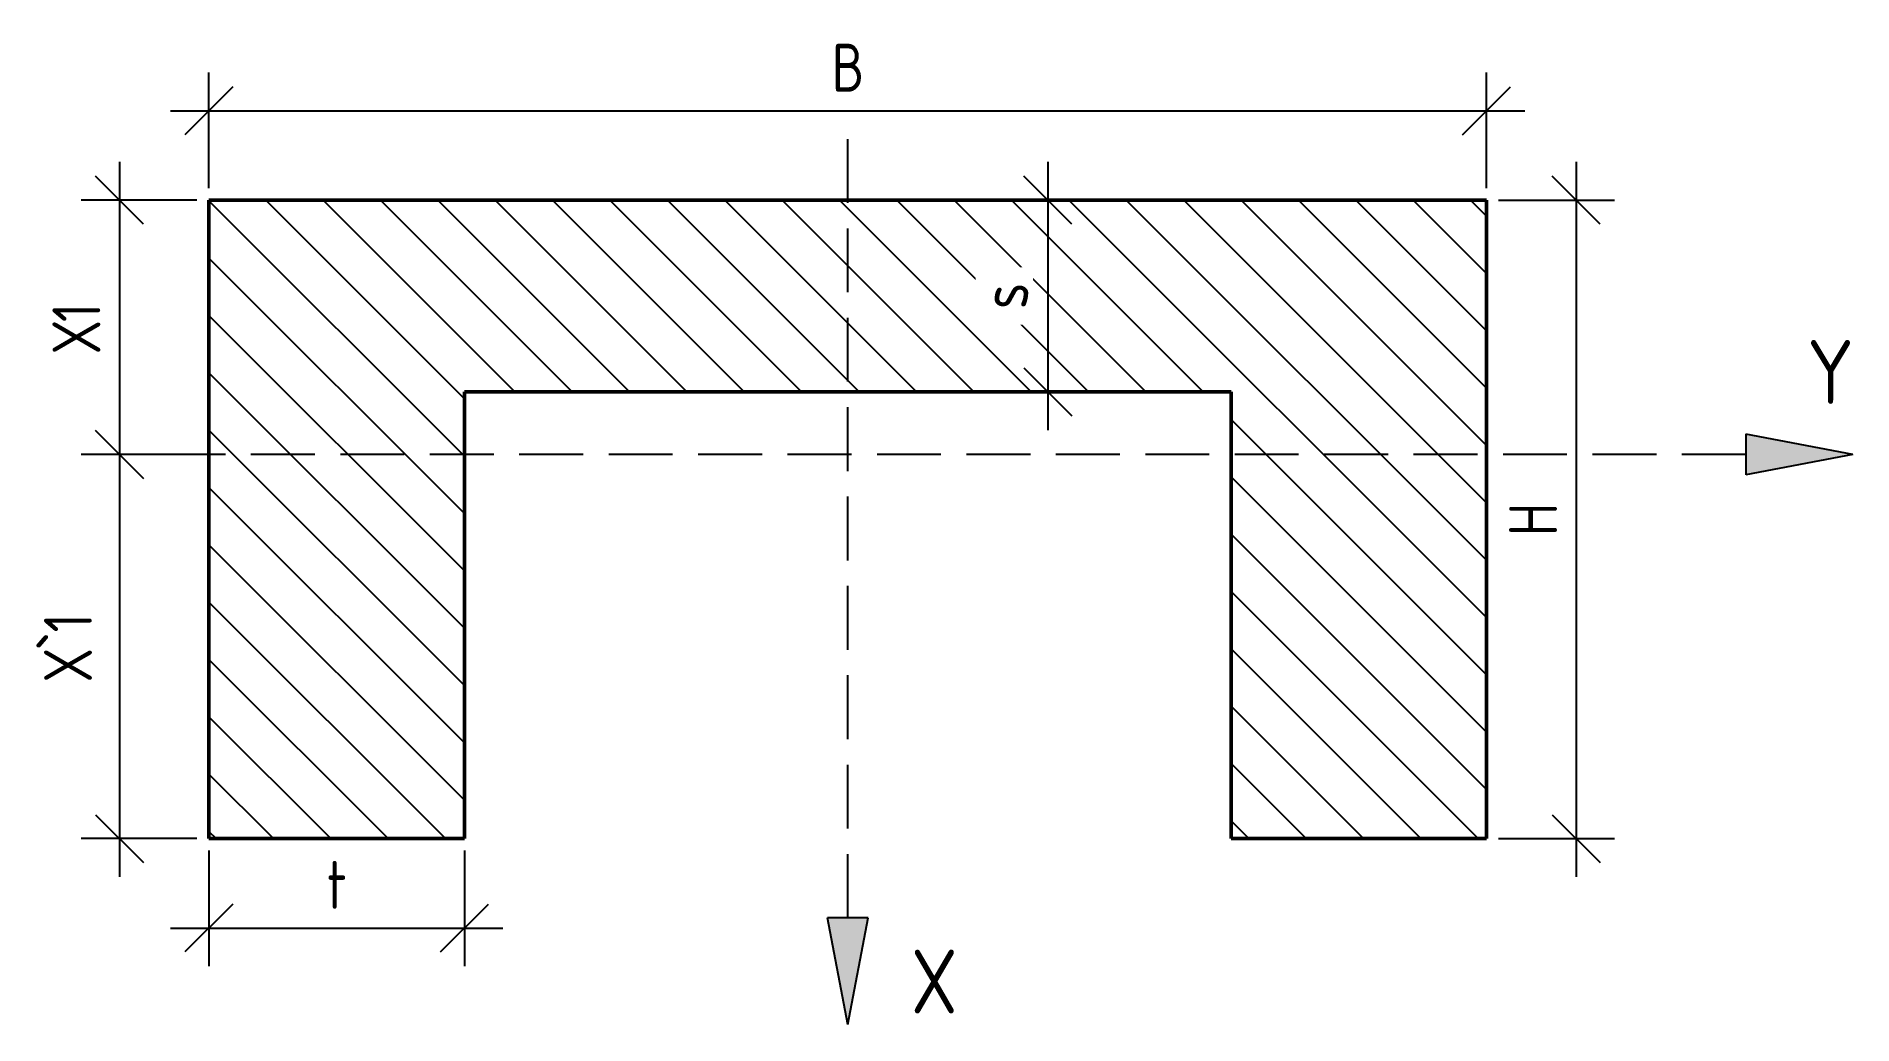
# Model space of a CAD drawing. Header units: millimetres. Extents: x 31555 to 32977, y 47581 to 48355.
import ezdxf

# ---------------------------------------------------------------- set-up
doc = ezdxf.new("R2010")
doc.units = ezdxf.units.MM
doc.linetypes.add('ГОСТ 2.303 4', pattern=[7, 5, -2, 0])
doc.layers.add('СПДС_РАЗМЕРЫ', color=7, linetype='Continuous', lineweight=25)
doc.styles.add('ГОСТ 2.304', font='CS_Gost2304.shx')
doc.dimstyles.new('СПДС', dxfattribs={"dimscale": 100, "dimtxt": 2.5, "dimasz": 2.5, "dimexe": 2, "dimexo": 0.625, "dimgap": 1, "dimtad": 1, "dimdec": 0, "dimtxsty": 'ГОСТ 2.304', "dimblk": 'OBLIQUE', "dimblk1": 'OBLIQUE', "dimblk2": 'OBLIQUE', "dimcen": 2.5, "dimdle": 2, "dimadec": 0, "dimazin": 2, "dimtfac": 0.75, "dimtdec": 4, "dimtmove": 1, "dimatfit": 3, "dimfxl": 1, "dimtfill": 1, "dimtolj": 1, "dimarcsym": 1})

# ---------------------------------------------------------------- blocks, each defined once
blk = doc.blocks.new('_Oblique')
at = {"color": 0, "linetype": 'ByBlock', "lineweight": -2}
blk.add_line((-0.5, -0.5), (0.5, 0.5), dxfattribs=at)
blk = doc.blocks.new('*D14')
at = {"layer": 'Defpoints', "color": 0, "ltscale": 10}
for p in [(31690.4, 48027.5), (31620.4, 47726.7), (31690.4, 47726.7)]:
    blk.add_point(p, dxfattribs=at)
at = {"layer": 'СПДС_РАЗМЕРЫ', "color": 0, "lineweight": -2, "ltscale": 15}
for p, q in [((31620.4, 48057.5), (31620.4, 47696.7)), ((31681, 48027.5), (31590.4, 48027.5)), ((31681, 47726.7), (31590.4, 47726.7))]:
    blk.add_line(p, q, dxfattribs=at)
at = {"layer": 'СПДС_РАЗМЕРЫ', "color": 0, "lineweight": -2, "ltscale": 10, "xscale": 37.5, "yscale": 37.5, "zscale": 37.5}
for p, rotation in [((31620.4, 48027.5), 90), ((31620.4, 47726.7), 270)]:
    blk.add_blockref('_Oblique', p, dxfattribs=dict(at, rotation=rotation))
at = {"layer": 'СПДС_РАЗМЕРЫ', "color": 0, "ltscale": 10, "insert": (31580.1, 47877.1), "char_height": 37.5, "attachment_point": 5, "rotation": 90, "style": 'ГОСТ 2.304', "bg_fill": 3, "box_fill_scale": 1.1, "bg_fill_color": 256, "bg_fill_true_color": 13158600, "bg_fill_transparency": 0}
blk.add_mtext('\\A1;Х`1', dxfattribs=at)
blk = doc.blocks.new('*D16')
at = {"layer": 'Defpoints', "color": 0, "ltscale": 10}
for p in [(32690.4, 48296.7), (31690.4, 48226.7), (32690.4, 48226.7)]:
    blk.add_point(p, dxfattribs=at)
at = {"layer": 'СПДС_РАЗМЕРЫ', "color": 0, "lineweight": -2, "ltscale": 15}
for p, q in [((31690.4, 48236.1), (31690.4, 48326.7)), ((32690.4, 48236.1), (32690.4, 48326.7)), ((31660.4, 48296.7), (32720.4, 48296.7))]:
    blk.add_line(p, q, dxfattribs=at)
at = {"layer": 'СПДС_РАЗМЕРЫ', "color": 0, "lineweight": -2, "ltscale": 10, "xscale": 37.5, "yscale": 37.5, "zscale": 37.5, "rotation": 180}
blk.add_blockref('_Oblique', (31690.4, 48296.7), dxfattribs=at)
at = {"layer": 'СПДС_РАЗМЕРЫ', "color": 0, "lineweight": -2, "ltscale": 10, "xscale": 37.5, "yscale": 37.5, "zscale": 37.5}
blk.add_blockref('_Oblique', (32690.4, 48296.7), dxfattribs=at)
at = {"layer": 'СПДС_РАЗМЕРЫ', "color": 0, "ltscale": 10, "insert": (32190.4, 48330.5), "char_height": 37.5, "attachment_point": 5, "style": 'ГОСТ 2.304', "bg_fill": 3, "box_fill_scale": 1.1, "bg_fill_color": 256, "bg_fill_true_color": 13158600, "bg_fill_transparency": 0}
blk.add_mtext('\\A1;В', dxfattribs=at)
blk = doc.blocks.new('*D17')
at = {"layer": 'Defpoints', "color": 0, "ltscale": 10}
for p in [(32690.4, 48226.7), (32690.4, 47726.7), (32760.4, 47726.7)]:
    blk.add_point(p, dxfattribs=at)
at = {"layer": 'СПДС_РАЗМЕРЫ', "color": 0, "lineweight": -2, "ltscale": 15}
for p, q in [((32760.4, 48256.7), (32760.4, 47696.7)), ((32699.8, 48226.7), (32790.4, 48226.7)), ((32699.8, 47726.7), (32790.4, 47726.7))]:
    blk.add_line(p, q, dxfattribs=at)
at = {"layer": 'СПДС_РАЗМЕРЫ', "color": 0, "lineweight": -2, "ltscale": 10, "xscale": 37.5, "yscale": 37.5, "zscale": 37.5}
for p, rotation in [((32760.4, 48226.7), 90), ((32760.4, 47726.7), 270)]:
    blk.add_blockref('_Oblique', p, dxfattribs=dict(at, rotation=rotation))
at = {"layer": 'СПДС_РАЗМЕРЫ', "color": 0, "ltscale": 10, "insert": (32726.7, 47976.7), "char_height": 37.5, "attachment_point": 5, "rotation": 90, "style": 'ГОСТ 2.304', "bg_fill": 3, "box_fill_scale": 1.1, "bg_fill_color": 256, "bg_fill_true_color": 13158600, "bg_fill_transparency": 0}
blk.add_mtext('\\A1;Н', dxfattribs=at)
blk = doc.blocks.new('*D19')
at = {"layer": 'Defpoints', "color": 0, "ltscale": 10}
for p in [(31690.4, 48226.7), (31620.4, 48027.5), (31690.4, 48027.5)]:
    blk.add_point(p, dxfattribs=at)
at = {"layer": 'СПДС_РАЗМЕРЫ', "color": 0, "lineweight": -2, "ltscale": 15}
for p, q in [((31620.4, 48256.7), (31620.4, 47997.5)), ((31681, 48226.7), (31590.4, 48226.7)), ((31681, 48027.5), (31590.4, 48027.5))]:
    blk.add_line(p, q, dxfattribs=at)
at = {"layer": 'СПДС_РАЗМЕРЫ', "color": 0, "lineweight": -2, "ltscale": 10, "xscale": 37.5, "yscale": 37.5, "zscale": 37.5}
for p, rotation in [((31620.4, 48226.7), 90), ((31620.4, 48027.5), 270)]:
    blk.add_blockref('_Oblique', p, dxfattribs=dict(at, rotation=rotation))
at = {"layer": 'СПДС_РАЗМЕРЫ', "color": 0, "ltscale": 10, "insert": (31586.7, 48127.1), "char_height": 37.5, "attachment_point": 5, "rotation": 90, "style": 'ГОСТ 2.304', "bg_fill": 3, "box_fill_scale": 1.1, "bg_fill_color": 256, "bg_fill_true_color": 13158600, "bg_fill_transparency": 0}
blk.add_mtext('\\A1;Х1', dxfattribs=at)
blk = doc.blocks.new('*D21')
at = {"layer": 'Defpoints', "color": 0, "ltscale": 10}
for p in [(31690.4, 47726.7), (31890.4, 47726.7), (31890.4, 47656.7)]:
    blk.add_point(p, dxfattribs=at)
at = {"layer": 'СПДС_РАЗМЕРЫ', "color": 0, "lineweight": -2, "ltscale": 15}
for p, q in [((31690.4, 47717.3), (31690.4, 47626.7)), ((31890.4, 47717.3), (31890.4, 47626.7)), ((31660.4, 47656.7), (31920.4, 47656.7))]:
    blk.add_line(p, q, dxfattribs=at)
at = {"layer": 'СПДС_РАЗМЕРЫ', "color": 0, "lineweight": -2, "ltscale": 10, "xscale": 37.5, "yscale": 37.5, "zscale": 37.5, "rotation": 180}
blk.add_blockref('_Oblique', (31690.4, 47656.7), dxfattribs=at)
at = {"layer": 'СПДС_РАЗМЕРЫ', "color": 0, "lineweight": -2, "ltscale": 10, "xscale": 37.5, "yscale": 37.5, "zscale": 37.5}
blk.add_blockref('_Oblique', (31890.4, 47656.7), dxfattribs=at)
at = {"layer": 'СПДС_РАЗМЕРЫ', "color": 0, "ltscale": 10, "insert": (31790.4, 47690.5), "char_height": 37.5, "attachment_point": 5, "style": 'ГОСТ 2.304', "bg_fill": 3, "box_fill_scale": 1.1, "bg_fill_color": 256, "bg_fill_true_color": 13158600, "bg_fill_transparency": 0}
blk.add_mtext('\\A1;t', dxfattribs=at)
blk = doc.blocks.new('*D25')
at = {"layer": 'Defpoints', "color": 0, "ltscale": 10}
for p in [(32345.9, 48226.7), (32345.9, 48076.7), (32347, 48076.7)]:
    blk.add_point(p, dxfattribs=at)
at = {"layer": 'СПДС_РАЗМЕРЫ', "color": 0, "lineweight": -2, "ltscale": 15}
for p, q in [((32347, 48256.7), (32347, 48046.7)), ((32355.2, 48226.7), (32377, 48226.7)), ((32355.2, 48076.7), (32377, 48076.7))]:
    blk.add_line(p, q, dxfattribs=at)
at = {"layer": 'СПДС_РАЗМЕРЫ', "color": 0, "lineweight": -2, "ltscale": 10, "xscale": 37.5, "yscale": 37.5, "zscale": 37.5}
for p, rotation in [((32347, 48226.7), 90), ((32347, 48076.7), 270)]:
    blk.add_blockref('_Oblique', p, dxfattribs=dict(at, rotation=rotation))
at = {"layer": 'СПДС_РАЗМЕРЫ', "color": 0, "ltscale": 10, "insert": (32313, 48151.7), "char_height": 37.5, "attachment_point": 5, "rotation": 90, "style": 'ГОСТ 2.304', "bg_fill": 3, "box_fill_scale": 1.1, "bg_fill_color": 256, "bg_fill_true_color": 13158600, "bg_fill_transparency": 0}
blk.add_mtext('\\A1;s', dxfattribs=at)

msp = doc.modelspace()

# ---------------------------------------------------------------- hatches: boundary and pattern name
at = {"ltscale": 100, "transparency": 33554559}
h = msp.add_hatch(dxfattribs=at)
h.set_pattern_fill('ANSI31', color=256, scale=10, angle=270)
h.set_pattern_definition([(315, (-15886.295, 80267.113), (22.45064, 22.45064), [])])
edge = h.paths.add_edge_path()
edge.add_line((32690.4, 48226.7), (31690.4, 48226.7))
edge.add_line((32690.4, 48226.7), (32690.4, 47726.7))
edge.add_line((32690.4, 47726.7), (32490.4, 47726.7))
edge.add_line((32490.4, 47726.7), (32490.4, 48076.7))
edge.add_line((32490.4, 48076.7), (31890.4, 48076.7))
edge.add_line((31890.4, 47726.7), (31890.4, 48076.7))
edge.add_line((31690.4, 47726.7), (31890.4, 47726.7))
edge.add_line((31690.4, 48226.7), (31690.4, 47726.7))
at = {"ltscale": 10}
h = msp.add_hatch(color=1, dxfattribs=at)
h.dxf.hatch_style = 1
h.paths.add_polyline_path([(32190.4, 47581), (32174.5, 47664.6), (32190.4, 47664.6), (32206.3, 47664.6)])
h.paths.add_polyline_path([(32893.3, 48043.4), (32976.9, 48027.5), (32893.3, 48011.6), (32893.3, 48027.5)])

# ---------------------------------------------------------------- linework, layer by layer
at = {"color": 1, "linetype": 'ГОСТ 2.303 4', "ltscale": 10}
for p, q in [((32190.4, 47664.6), (32190.4, 48275.7)), ((32893.3, 48027.5), (31604.8, 48027.5))]:
    msp.add_line(p, q, dxfattribs=at)
at = {"lineweight": 50, "ltscale": 100}
for p, q in [((32690.4, 48226.7), (31690.4, 48226.7)), ((31690.4, 48226.7), (31690.4, 47726.7)), ((32690.4, 48226.7), (32690.4, 47726.7)), ((31890.4, 47726.7), (31890.4, 48076.7)), ((32490.4, 48076.7), (31890.4, 48076.7)), ((32490.4, 47726.7), (32490.4, 48076.7)), ((31690.4, 47726.7), (31890.4, 47726.7)), ((32690.4, 47726.7), (32490.4, 47726.7))]:
    msp.add_line(p, q, dxfattribs=at)
at = {"color": 1, "ltscale": 100}
for p, q in [((32976.9, 48027.5), (32893.3, 48043.4)), ((32893.3, 48043.4), (32893.3, 48011.6)), ((32976.9, 48027.5), (32893.3, 48011.6)), ((32190.4, 47581), (32174.5, 47664.6)), ((32206.3, 47664.6), (32174.5, 47664.6)), ((32190.4, 47581), (32206.3, 47664.6))]:
    msp.add_line(p, q, dxfattribs=at)

# ---------------------------------------------------------------- texts
at = {"color": 1, "ltscale": 10, "char_height": 50, "width": 59.651, "attachment_point": 1, "style": 'ГОСТ 2.304'}
for s, insert in [('\\pxqc;Y', (32929.7, 48117.2)), ('\\pxqc;X', (32228.3, 47639.8))]:
    msp.add_mtext(s, dxfattribs=dict(at, insert=insert))

# ---------------------------------------------------------------- next in the draw order: dimensions: what is measured, and where the dimension line sits
at = {"layer": 'СПДС_РАЗМЕРЫ', "ltscale": 15}
dim = msp.add_linear_dim(base=(32690.4, 48296.7), p1=(31690.4, 48226.7), p2=(32690.4, 48226.7), text='В', dimstyle='СПДС', override={"dimscale": 15}, dxfattribs=at)
dim.commit()
dim.dimension.update_dxf_attribs({"geometry": '*D16', "text_midpoint": (32190.4, 48330.5)})
dim = msp.add_linear_dim(base=(31620.4, 47726.7), p1=(31690.4, 48027.5), p2=(31690.4, 47726.7), angle=270, text='Х`1', dimstyle='СПДС', override={"dimscale": 15}, dxfattribs=at)
dim.commit()
dim.dimension.update_dxf_attribs({"geometry": '*D14', "text_midpoint": (31580.1, 47877.1)})

# ---------------------------------------------------------------- next in the draw order: dimensions: what is measured, and where the dimension line sits
for base, p1, p2, text, picture, middle in [((31620.4, 48027.5), (31690.4, 48226.7), (31690.4, 48027.5), 'Х1', '*D19', (31586.7, 48127.1)), ((32347, 48076.7), (32345.9, 48226.7), (32345.9, 48076.7), 's', '*D25', (32313, 48151.7)), ((32760.4, 47726.7), (32690.4, 48226.7), (32690.4, 47726.7), 'Н', '*D17', (32726.7, 47976.7))]:
    dim = msp.add_linear_dim(base=base, p1=p1, p2=p2, angle=270, text=text, dimstyle='СПДС', override={"dimscale": 15}, dxfattribs=at)
    dim.commit()
    dim.dimension.update_dxf_attribs({"geometry": picture, "text_midpoint": middle})
dim = msp.add_linear_dim(base=(31890.4, 47656.7), p1=(31690.4, 47726.7), p2=(31890.4, 47726.7), text='t', dimstyle='СПДС', override={"dimscale": 15}, dxfattribs=at)
dim.commit()
dim.dimension.update_dxf_attribs({"geometry": '*D21', "text_midpoint": (31790.4, 47690.5)})

doc.saveas('drawing.dxf')
